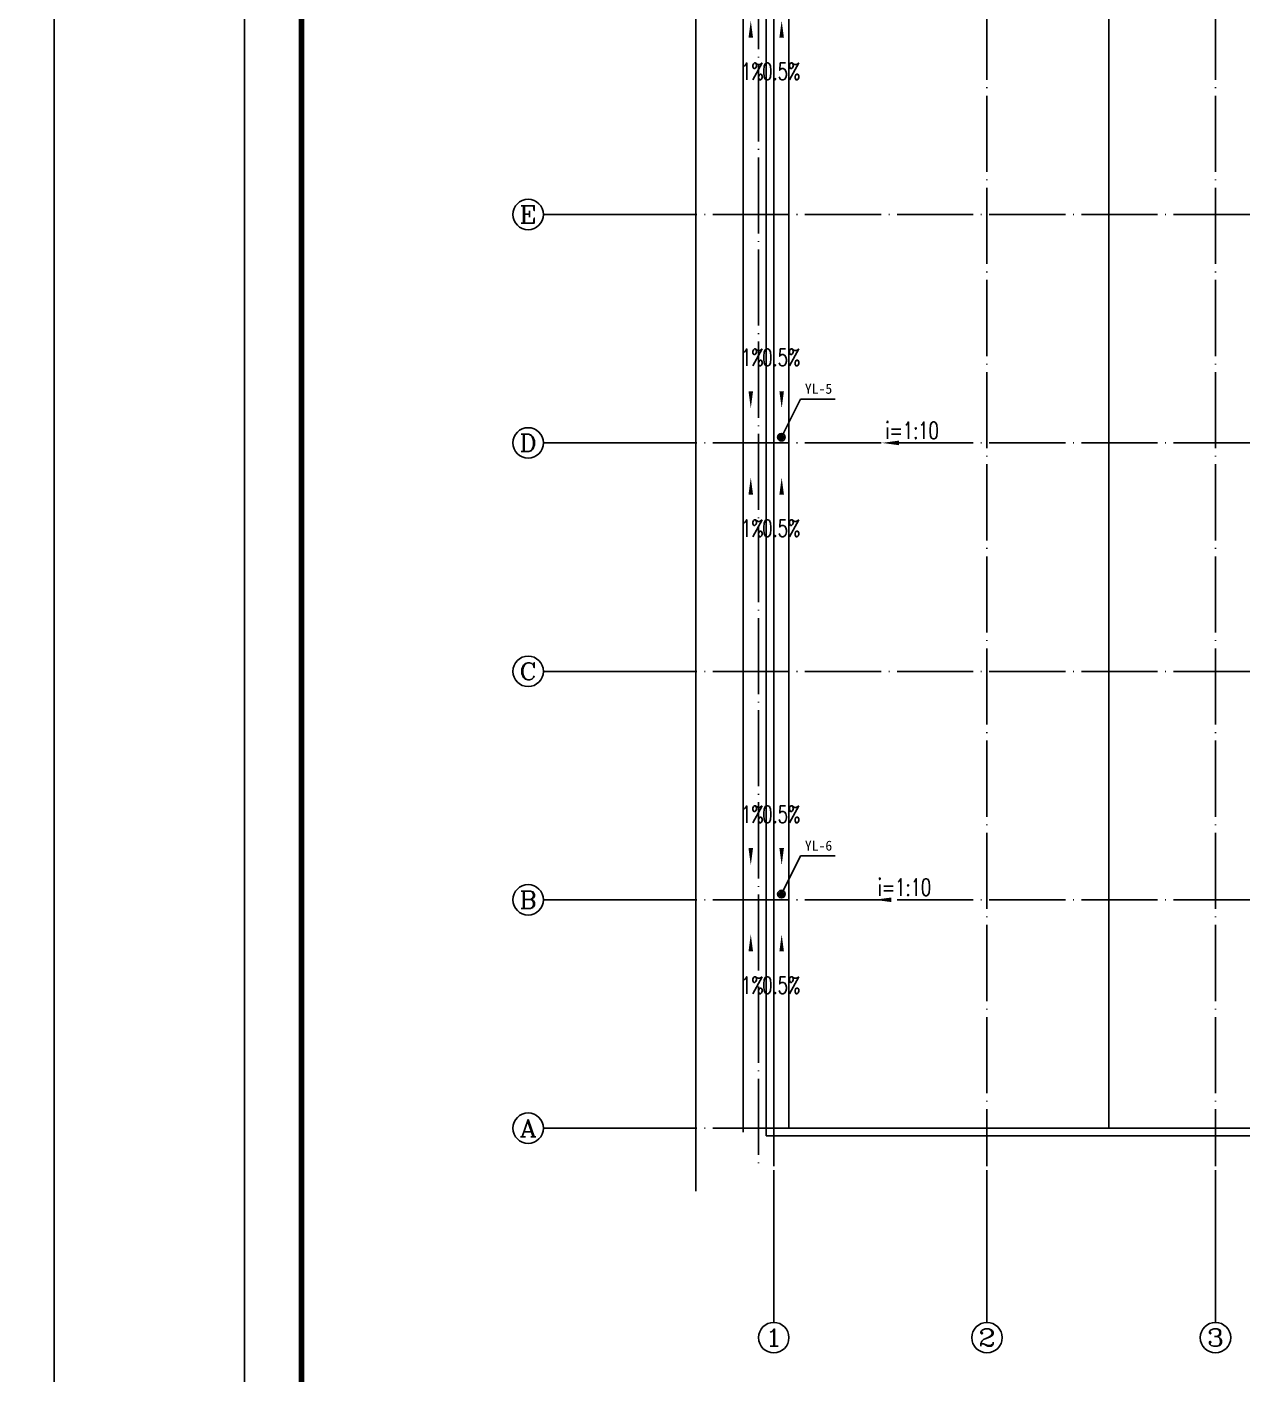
# Model space of a CAD drawing. Extents: x 12300 to 361047, y -1498650 to 1244242.
# Drawn here: x 292334 to 324245, y -10311 to 25071 of the extents above; entities that cross this region are included whole.
import ezdxf
from ezdxf.enums import TextEntityAlignment as Align

# ---------------------------------------------------------------- set-up
doc = ezdxf.new("R2010")
doc.units = 0
doc.header["$LTSCALE"] = 1000
doc.header["$MEASUREMENT"] = 0
doc.linetypes.add('DOTE', pattern=[2.42, 2, -0.2, 0.02, -0.2])
doc.layers.get('0').update_dxf_attribs({"color": 8, "linetype": 'CONTINUOUS'})
for name, color, linetype in [('AXIS', 8, 'CONTINUOUS'), ('AXIS_TEXT', 8, 'CONTINUOUS'), ('DIM_SYMB', 8, 'CONTINUOUS'), ('DIM_雨水', 4, 'CONTINUOUS'), ('DOTE', 250, 'CONTINUOUS'), ('EQUIP_雨水', 7, 'CONTINUOUS'), ('RAIL', 8, 'CONTINUOUS'), ('TWT_TITLE', 7, 'CONTINUOUS'), ('VPIPE-雨水', 4, 'TG_Y')]:
    doc.layers.add(name, color=color, linetype=linetype)
doc.styles.add('_TCH_AXIS', font='COMPLEX', dxfattribs={"bigfont": 'GBCBIG'})
doc.styles.add('_TCH_DIM', font='SIMPLEX', dxfattribs={"bigfont": 'GBCBIG'})
doc.styles.add('_TWT_SERIAL', font='', dxfattribs={"height": 3.5})
doc.styles.add('COMPLEX', font='COMPLEX')
doc.styles.add('TG_LINETYPE', font='', dxfattribs={"height": 1.5})
doc.styles.get('_TWT_SERIAL').set_extended_font_data('SimSun')
doc.styles.get('TG_LINETYPE').set_extended_font_data('SimSun')
doc.linetypes.add('TG_Y', pattern='A,2,-0.3,["Y",TG_LINETYPE,S=0.1,R=0,X=-0.2,Y=-0.075],0', length=2.3)

# ---------------------------------------------------------------- blocks, each defined once
blk = doc.blocks.new('_AXISO')
blk.add_circle((0, 0), 0.5)
at = {"layer": 'AXIS_TEXT', "style": 'COMPLEX', "width": 1.041667}
blk.add_attdef('A', text='', height=0.56, dxfattribs=at).set_placement((-0.25, -0.28), (0.25, -0.28), align=Align.FIT)
blk = doc.blocks.new('WF-CF')
at = {"layer": 'AXIS'}
for p, q in [((611921, 15580), (607921, 15580)), ((611921, 9580), (607921, 9580)), ((611921, 3580), (607921, 3580)), ((611921, -2420), (607921, -2420)), ((611921, -8420), (607921, -8420)), ((613971, -9520), (613971, -13520)), ((619571, -9520), (619571, -13520)), ((625571, -9520), (625571, -13520))]:
    blk.add_line(p, q, dxfattribs=at)
at = {"layer": 'DIM_SYMB'}
blk.add_lwpolyline([(611921, 66533), (611921, 28400), (612236, 28286), (611606, 28175), (611921, 28063), (611921, -10070)], dxfattribs=at)
for points in [[(613368, 19665, 0, 0, 0), (613368, 20672, 0, 120, 0), (613368, 20222, 0, 0, 0)], [(614179, 19665, 0, 0, 0), (614179, 20672, 0, 120, 0), (614179, 20222, 0, 0, 0)], [(613368, 11496, 0, 0, 0), (613368, 10489, 0, 120, 0), (613368, 10939, 0, 0, 0)], [(614179, 11496, 0, 0, 0), (614179, 10489, 0, 120, 0), (614179, 10939, 0, 0, 0)], [(618419, 9580, 0, 0, 0), (616810, 9580, 0, 120, 0), (617260, 9580, 0, 0, 0)], [(613368, 7665, 0, 0, 0), (613368, 8672, 0, 120, 0), (613368, 8222, 0, 0, 0)], [(614179, 7665, 0, 0, 0), (614179, 8672, 0, 120, 0), (614179, 8222, 0, 0, 0)], [(613368, -504, 0, 0, 0), (613368, -1511, 0, 120, 0), (613368, -1061, 0, 0, 0)], [(614179, -504, 0, 0, 0), (614179, -1511, 0, 120, 0), (614179, -1061, 0, 0, 0)], [(618219, -2420, 0, 0, 0), (616610, -2420, 0, 120, 0), (617060, -2420, 0, 0, 0)], [(613368, -4335, 0, 0, 0), (613368, -3328, 0, 120, 0), (613368, -3778, 0, 0, 0)], [(614179, -4335, 0, 0, 0), (614179, -3328, 0, 120, 0), (614179, -3778, 0, 0, 0)]]:
    blk.add_lwpolyline(points, format="xyseb", dxfattribs=at)
at = {"layer": 'DOTE', "linetype": 'DOTE'}
for p, q in [((613571, 65480), (613571, -9420)), ((613971, 65380), (613971, -9420)), ((613971, 64680), (613971, -9420)), ((619571, 64680), (619571, -9420)), ((625571, 64680), (625571, -9420)), ((650671, 15580), (611921, 15580)), ((650671, 9580), (611921, 9580)), ((650671, 3580), (611921, 3580)), ((650671, -2420), (611921, -2420)), ((650671, -8420), (611921, -8420))]:
    blk.add_line(p, q, dxfattribs=at)
at = {"layer": 'RAIL', "ltscale": 0.5}
for p, q in [((613971, 63580), (613971, -8420)), ((613971, 63580), (613971, -8420)), ((614371, 63580), (614371, -8420)), ((622771, 63580), (622771, -8420)), ((613171, -8520), (613171, 45480)), ((613971, -8420), (649571, -8420)), ((614371, -8420), (631171, -8420))]:
    blk.add_line(p, q, dxfattribs=at)
blk.add_lwpolyline([(613771, -8620), (649771, -8620), (649771, 63780), (613771, 63780)], close=True, dxfattribs=at)
at = {"layer": 'RAIL', "ltscale": 0.5, "const_width": 0.0001}
for points in [[(611921, -8620), (613671, -8620), (613671, 45480)], [(611921, -8520), (613571, -8520), (613571, 45480)]]:
    blk.add_lwpolyline(points, dxfattribs=at)
at = {"layer": 'AXIS'}
ref = blk.add_blockref('_AXISO', (607521, 15580), dxfattribs=dict(at, xscale=800, yscale=800, zscale=800))
ref.add_attrib('A', 'E', dxfattribs={"layer": 'AXIS_TEXT', "height": 453, "style": '_TCH_AXIS', "width": 1.3125}).set_placement((607295, 15354), (607748, 15354), align=Align.FIT)
ref = blk.add_blockref('_AXISO', (607521, 9580), dxfattribs=dict(at, xscale=800, yscale=800, zscale=800))
ref.add_attrib('A', 'D', dxfattribs={"layer": 'AXIS_TEXT', "height": 453, "style": '_TCH_AXIS', "width": 1.235294}).set_placement((607295, 9354), (607748, 9354), align=Align.FIT)
ref = blk.add_blockref('_AXISO', (607521, 3580), dxfattribs=dict(at, xscale=800, yscale=800, zscale=800))
ref.add_attrib('A', 'C', dxfattribs={"layer": 'AXIS_TEXT', "height": 453, "style": '_TCH_AXIS', "width": 1.4}).set_placement((607295, 3354), (607748, 3354), align=Align.FIT)
ref = blk.add_blockref('_AXISO', (607521, -2420), dxfattribs=dict(at, xscale=800, yscale=800, zscale=800))
ref.add_attrib('A', 'B', dxfattribs={"layer": 'AXIS_TEXT', "height": 453, "style": '_TCH_AXIS', "width": 1.235294}).set_placement((607295, -2646), (607748, -2646), align=Align.FIT)
ref = blk.add_blockref('_AXISO', (607521, -8420), dxfattribs=dict(at, xscale=800, yscale=800, zscale=800))
ref.add_attrib('A', 'A', dxfattribs={"layer": 'AXIS_TEXT', "height": 453, "style": '_TCH_AXIS', "width": 1.166667}).set_placement((607295, -8646), (607748, -8646), align=Align.FIT)
ref = blk.add_blockref('_AXISO', (613971, -13920), dxfattribs=dict(at, xscale=800, yscale=800, zscale=800))
ref.add_attrib('A', '1', dxfattribs={"layer": 'AXIS_TEXT', "height": 453, "style": '_TCH_AXIS', "width": 2.333333}).set_placement((613745, -14146), (614198, -14146), align=Align.FIT)
ref = blk.add_blockref('_AXISO', (619571, -13920), dxfattribs=dict(at, xscale=800, yscale=800, zscale=800))
ref.add_attrib('A', '2', dxfattribs={"layer": 'AXIS_TEXT', "height": 453, "style": '_TCH_AXIS', "width": 1.5}).set_placement((619345, -14146), (619798, -14146), align=Align.FIT)
ref = blk.add_blockref('_AXISO', (625571, -13920), dxfattribs=dict(at, xscale=800, yscale=800, zscale=800))
ref.add_attrib('A', '3', dxfattribs={"layer": 'AXIS_TEXT', "height": 453, "style": '_TCH_AXIS', "width": 1.5}).set_placement((625345, -14146), (625798, -14146), align=Align.FIT)
at = {"layer": 'DIM_SYMB', "style": '_TCH_DIM', "width": 0.705882}
for s, p in [('1%', (613113, 19114)), ('0.5%', (613669, 19114)), ('1%', (613113, 11601)), ('0.5%', (613669, 11601)), ('i=1:10', (616902, 9685)), ('1%', (613113, 7114)), ('0.5%', (613669, 7114)), ('1%', (613113, -399)), ('0.5%', (613669, -399)), ('i=1:10', (616702, -2315)), ('1%', (613113, -4886)), ('0.5%', (613669, -4886))]:
    blk.add_text(s, height=446.2, dxfattribs=at).set_placement(p)
blk = doc.blocks.new('$TwtSys$00000522')
at = {"color": 6}
for p, q in [((-0.1, 0.49), (-0.1, -0.49)), ((0.1, 0.49), (0.1, -0.49))]:
    blk.add_line(p, q, dxfattribs=at)
for radius in [0.5, 0.3]:
    blk.add_circle((0, 0), radius, dxfattribs=at)

msp = doc.modelspace()

# ---------------------------------------------------------------- linework, layer by layer
at = {"layer": 'DIM_雨水'}
for p, q in [((312146.8, 14296.1), (312646.8, 15296.1)), ((312646.8, 15296.1), (313557.2, 15296.1)), ((312146.8, 2296.1), (312646.8, 3296.1)), ((312646.8, 3296.1), (313561.1, 3296.1))]:
    msp.add_line(p, q, dxfattribs=at)
at = {"layer": 'TWT_TITLE', "color": 3}
for points in [[(230046.8, -30653.9), (293046.8, -30653.9), (293046.8, 80796.1), (230046.8, 80796.1)], [(298046.8, -30653.9), (361046.8, -30653.9), (361046.8, 80796.1), (298046.8, 80796.1)]]:
    msp.add_lwpolyline(points, close=True, dxfattribs=at)
at = {"layer": 'TWT_TITLE', "color": 3, "const_width": 150}
msp.add_lwpolyline([(299546.8, -29153.9), (359546.8, -29153.9), (359546.8, 77046.1), (299546.8, 77046.1)], close=True, dxfattribs=at)
at = {"layer": 'VPIPE-雨水'}
for centre in [(312146.8, 14296.1), (312146.8, 2296.1)]:
    msp.add_circle(centre, 50, dxfattribs=at)

# ---------------------------------------------------------------- block references
msp.add_blockref('WF-CF', (-302024.5, 4565.7))
at = {"layer": 'EQUIP_雨水', "xscale": 200, "yscale": 200, "zscale": 200, "rotation": 1.760377568731759e-10}
for p in [(312146.8, 14296.1), (312146.8, 2296.1)]:
    msp.add_blockref('$TwtSys$00000522', p, dxfattribs=at)

# ---------------------------------------------------------------- texts
at = {"layer": 'DIM_雨水', "color": 7, "style": '_TWT_SERIAL'}
for s, p in [('YL-5', (312763.6, 15436.1)), ('YL-6', (312763, 3436.1))]:
    msp.add_text(s, height=264.35, dxfattribs=at).set_placement(p)

doc.saveas('drawing.dxf')
